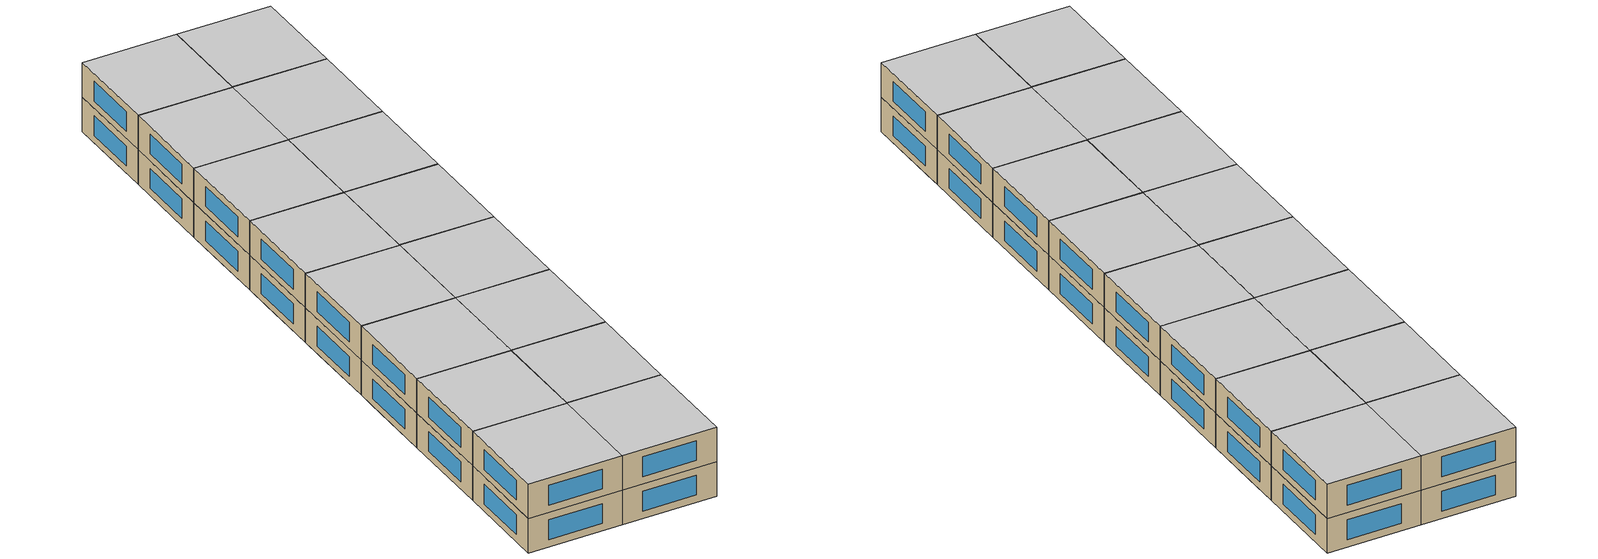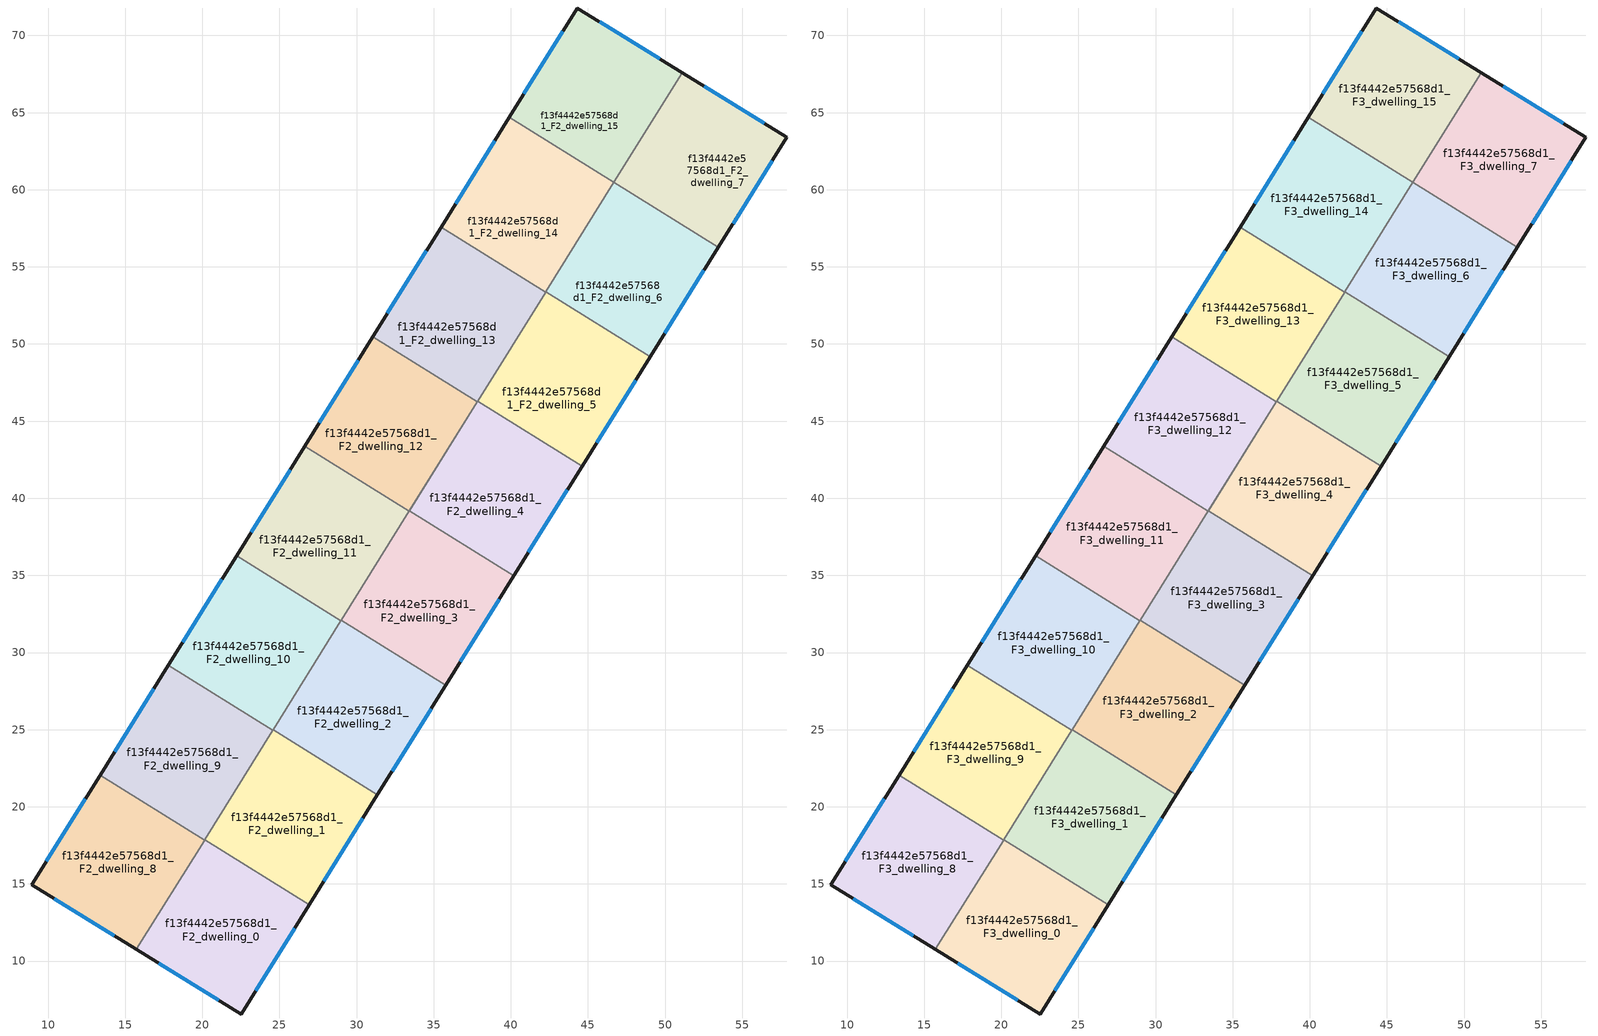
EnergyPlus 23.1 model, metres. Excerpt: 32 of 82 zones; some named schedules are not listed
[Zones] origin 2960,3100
f13f4442e57568d1_F2_dwelling_0
 floor to f13f4442e57568d1_F1_dwelling_1 (EU_floor_Construction): 26.66,13.23 22.52,6.57 15.73,10.75 19.9,17.44 z6
 floor to f13f4442e57568d1_F1_dwelling_3 (EU_floor_Construction): 26.93,13.66 26.66,13.23 19.9,17.44 20.16,17.87 z6
 wall outside (EU_wall_Construction): 15.73,10.75 22.52,6.57 26.93,13.66 z6:9
 wall to f13f4442e57568d1_F2_dwelling_1 (EU_wall_Construction): 26.93,13.66 20.16,17.87 z6:9
 wall to f13f4442e57568d1_F2_dwelling_8 (EU_wall_Construction): 20.15,17.84 15.73,10.75 z6:9
 wall to f13f4442e57568d1_F2_dwelling_9 (EU_wall_Construction): 20.16,17.87 20.15,17.84 z6:9
 window (EU_Window_Construction): 23.46,8.09 25.99,12.14 / 17.19,9.85 21.06,7.46 z6.64:8.36
f13f4442e57568d1_F2_dwelling_1
 floor to f13f4442e57568d1_F1_dwelling_3 (EU_floor_Construction): 30.82,19.92 26.93,13.66 20.16,17.87 24.06,24.13 z6
 floor to f13f4442e57568d1_F1_dwelling_5 (EU_floor_Construction): 31.35,20.77 30.82,19.92 24.06,24.13 24.59,24.98 z6
 wall outside (EU_wall_Construction): 26.93,13.66 31.35,20.77 z6:9
 wall to f13f4442e57568d1_F2_dwelling_2 (EU_wall_Construction): 31.35,20.77 24.59,24.98 z6:9
 wall to f13f4442e57568d1_F2_dwelling_9 (EU_wall_Construction): 24.57,24.95 20.16,17.87 z6:9
 wall to f13f4442e57568d1_F2_dwelling_10 (EU_wall_Construction): 24.58,24.98 24.57,24.95 z6:9
 window (EU_Window_Construction): 27.88,15.18 30.41,19.24 z6.64:8.36
f13f4442e57568d1_F2_dwelling_10
 floor to f13f4442e57568d1_F1_dwelling_4 (EU_floor_Construction): 28.22,30.82 24.57,24.95 17.8,29.16 21.45,35.03 z6
 floor to f13f4442e57568d1_F1_dwelling_6 (EU_floor_Construction): 28.99,32.05 28.22,30.82 21.45,35.03 22.22,36.26 z6
 wall outside (EU_wall_Construction): 22.22,36.26 17.8,29.16 z6:9
 wall to f13f4442e57568d1_F2_dwelling_11 (EU_wall_Construction): 28.99,32.05 22.22,36.26 z6:9
 wall to f13f4442e57568d1_F2_dwelling_9 (EU_wall_Construction): 17.8,29.16 24.57,24.95 z6:9
 wall to f13f4442e57568d1_F2_dwelling_2 (EU_wall_Construction): 24.59,24.98 28.99,32.05 z6:9
 window (EU_Window_Construction): 21.27,34.74 18.74,30.68 z6.64:8.36
f13f4442e57568d1_F2_dwelling_11
 floor to f13f4442e57568d1_F1_dwelling_6 (EU_floor_Construction): 32.38,37.5 29.01,32.08 29,32.07 28.99,32.05 22.22,36.26 25.61,41.71 z6
 floor to f13f4442e57568d1_F1_dwelling_8 (EU_floor_Construction): 33.41,39.16 32.38,37.5 25.61,41.71 26.64,43.37 z6
 wall outside (EU_wall_Construction): 26.64,43.37 22.22,36.26 z6:9
 wall to f13f4442e57568d1_F2_dwelling_12 (EU_wall_Construction): 37.83,46.26 33.41,39.16 26.64,43.37 z6:9
 wall to f13f4442e57568d1_F2_dwelling_3 (EU_wall_Construction): 29.01,32.08 33.43,39.19 z6:9
 wall to f13f4442e57568d1_F2_dwelling_2 (EU_wall_Construction): 28.99,32.05 29.01,32.08 z6:9
 wall to f13f4442e57568d1_F2_dwelling_4 (EU_wall_Construction): 33.43,39.19 37.83,46.26 z6:9
 window (EU_Window_Construction): 25.69,41.85 23.16,37.79 z6.64:8.36
f13f4442e57568d1_F2_dwelling_12
 floor adiabatic (EU_floor_Construction): 36.54,44.19 33.41,39.16 26.64,43.37 29.77,48.4 z6
 floor to f13f4442e57568d1_F1_dwelling_10 (EU_floor_Construction): 37.83,46.26 36.54,44.19 29.77,48.4 31.06,50.48 z6
 wall outside (EU_wall_Construction): 31.06,50.48 26.64,43.37 z6:9
 wall to f13f4442e57568d1_F2_dwelling_13 (EU_wall_Construction): 37.83,46.26 31.06,50.48 z6:9
 window (EU_Window_Construction): 30.11,48.95 27.59,44.89 z6.64:8.36
f13f4442e57568d1_F2_dwelling_13
 floor to f13f4442e57568d1_F1_dwelling_10 (EU_floor_Construction): 40.7,50.88 37.83,46.26 31.06,50.48 33.93,55.09 z6
 floor to f13f4442e57568d1_F1_dwelling_12 (EU_floor_Construction): 42.25,53.37 40.7,50.88 33.93,55.09 35.48,57.58 z6
 wall outside (EU_wall_Construction): 35.48,57.58 31.06,50.48 z6:9
 wall to f13f4442e57568d1_F2_dwelling_14 (EU_wall_Construction): 42.25,53.37 35.48,57.58 z6:9
 wall to f13f4442e57568d1_F2_dwelling_5 (EU_wall_Construction): 37.85,46.29 42.25,53.37 z6:9
 wall to f13f4442e57568d1_F2_dwelling_4 (EU_wall_Construction): 37.83,46.26 37.85,46.29 z6:9
 window (EU_Window_Construction): 34.53,56.06 32.01,52 z6.64:8.36
f13f4442e57568d1_F2_dwelling_14
 floor to f13f4442e57568d1_F1_dwelling_12 (EU_floor_Construction): 44.86,57.56 42.25,53.37 35.48,57.58 38.09,61.77 z6
 floor to f13f4442e57568d1_F1_dwelling_14 (EU_floor_Construction): 46.67,60.47 44.86,57.56 38.09,61.77 39.9,64.69 z6
 wall outside (EU_wall_Construction): 39.9,64.69 35.48,57.58 z6:9
 wall to f13f4442e57568d1_F2_dwelling_15 (EU_wall_Construction): 46.67,60.47 39.9,64.69 z6:9
 wall to f13f4442e57568d1_F2_dwelling_6 (EU_wall_Construction): 42.27,53.4 46.67,60.47 z6:9
 wall to f13f4442e57568d1_F2_dwelling_5 (EU_wall_Construction): 42.25,53.37 42.27,53.4 z6:9
 window (EU_Window_Construction): 38.95,63.16 36.43,59.1 z6.64:8.36
f13f4442e57568d1_F2_dwelling_15
 floor to f13f4442e57568d1_F1_dwelling_14 (EU_floor_Construction): 49.02,64.25 46.67,60.47 39.9,64.69 42.25,68.46 z6
 floor to f13f4442e57568d1_F1_dwelling_15 (EU_floor_Construction): 51.1,67.59 49.02,64.25 42.25,68.46 44.31,71.78 z6
 wall outside (EU_wall_Construction): 51.1,67.59 44.31,71.78 39.9,64.69 z6:9
 wall to f13f4442e57568d1_F2_dwelling_7 (EU_wall_Construction): 46.69,60.5 51.1,67.59 z6:9
 wall to f13f4442e57568d1_F2_dwelling_6 (EU_wall_Construction): 46.67,60.47 46.69,60.5 z6:9
 window (EU_Window_Construction): 49.64,68.49 45.77,70.88 / 43.37,70.26 40.85,66.21 z6.64:8.36
f13f4442e57568d1_F2_dwelling_2
 floor to f13f4442e57568d1_F1_dwelling_5 (EU_floor_Construction): 34.99,26.6 31.35,20.77 24.59,24.98 28.22,30.81 z6
 floor to f13f4442e57568d1_F1_dwelling_7 (EU_floor_Construction): 35.78,27.87 34.99,26.6 28.22,30.81 29.01,32.08 z6
 wall outside (EU_wall_Construction): 31.35,20.77 35.78,27.87 z6:9
 wall to f13f4442e57568d1_F2_dwelling_3 (EU_wall_Construction): 35.78,27.87 29.01,32.08 z6:9
 window (EU_Window_Construction): 32.3,22.29 34.83,26.35 z6.64:8.36
f13f4442e57568d1_F2_dwelling_3
 floor to f13f4442e57568d1_F1_dwelling_7 (EU_floor_Construction): 39.15,33.29 35.78,27.87 29.01,32.08 32.38,37.5 z6
 floor to f13f4442e57568d1_F1_dwelling_9 (EU_floor_Construction): 40.2,34.98 39.15,33.29 32.38,37.5 33.43,39.19 z6
 wall outside (EU_wall_Construction): 35.78,27.87 40.2,34.98 z6:9
 wall to f13f4442e57568d1_F2_dwelling_4 (EU_wall_Construction): 40.2,34.98 33.43,39.19 z6:9
 window (EU_Window_Construction): 36.72,29.39 39.25,33.45 z6.64:8.36
f13f4442e57568d1_F2_dwelling_4
 floor to f13f4442e57568d1_F1_dwelling_9 (EU_floor_Construction): 43.31,39.98 40.2,34.98 33.43,39.19 36.54,44.19 z6
 floor to f13f4442e57568d1_F1_dwelling_11 (EU_floor_Construction): 44.62,42.08 43.31,39.98 36.54,44.19 37.85,46.29 z6
 wall outside (EU_wall_Construction): 40.2,34.98 44.62,42.08 z6:9
 wall to f13f4442e57568d1_F2_dwelling_5 (EU_wall_Construction): 44.62,42.08 37.85,46.29 z6:9
 window (EU_Window_Construction): 41.14,36.5 43.67,40.56 z6.64:8.36
f13f4442e57568d1_F2_dwelling_5
 floor to f13f4442e57568d1_F1_dwelling_11 (EU_floor_Construction): 47.47,46.66 44.62,42.08 37.85,46.29 40.7,50.88 z6
 floor to f13f4442e57568d1_F1_dwelling_13 (EU_floor_Construction): 49.04,49.18 47.47,46.66 40.7,50.88 42.27,53.4 z6
 wall outside (EU_wall_Construction): 44.62,42.08 49.04,49.18 z6:9
 wall to f13f4442e57568d1_F2_dwelling_6 (EU_wall_Construction): 49.04,49.18 42.27,53.4 z6:9
 window (EU_Window_Construction): 45.56,43.6 48.09,47.66 z6.64:8.36
f13f4442e57568d1_F2_dwelling_6
 floor to f13f4442e57568d1_F1_dwelling_13 (EU_floor_Construction): 51.63,53.35 49.04,49.18 42.27,53.4 44.86,57.56 z6
 floor to f13f4442e57568d1_F1_dwelling_15 (EU_floor_Construction): 48.95,59.09 47.12,56.15 44.86,57.56 46.69,60.5 z6
 floor to f13f4442e57568d1_F1_dwelling_16 (EU_floor_Construction): 53.46,56.29 51.63,53.35 47.12,56.15 48.95,59.09 z6
 wall outside (EU_wall_Construction): 49.04,49.18 53.46,56.29 z6:9
 wall to f13f4442e57568d1_F2_dwelling_7 (EU_wall_Construction): 53.46,56.29 46.69,60.5 z6:9
 window (EU_Window_Construction): 49.98,50.71 52.51,54.77 z6.64:8.36
f13f4442e57568d1_F2_dwelling_7
 floor to f13f4442e57568d1_F1_dwelling_15 (EU_floor_Construction): 53.37,66.19 48.95,59.09 46.69,60.5 51.1,67.59 z6
 floor to f13f4442e57568d1_F1_dwelling_16 (EU_floor_Construction): 57.88,63.4 53.46,56.29 48.95,59.09 53.37,66.19 z6
 wall outside (EU_wall_Construction): 53.46,56.29 57.88,63.4 51.1,67.59 z6:9
 window (EU_Window_Construction): 56.43,64.3 52.55,66.69 / 54.41,57.81 56.94,61.88 z6.64:8.36
f13f4442e57568d1_F2_dwelling_8
 floor to f13f4442e57568d1_F1_dwelling_1 (EU_floor_Construction): 19.9,17.44 15.73,10.75 15.72,10.76 19.88,17.45 z6
 floor adiabatic (EU_floor_Construction): 20.15,17.84 19.9,17.44 19.88,17.45 15.72,10.76 15.73,10.75 8.95,14.93 13.38,22.05 z6
 wall outside (EU_wall_Construction): 13.38,22.05 8.95,14.93 15.73,10.75 z6:9
 wall to f13f4442e57568d1_F2_dwelling_9 (EU_wall_Construction): 20.15,17.84 13.38,22.05 z6:9
 window (EU_Window_Construction): 10.4,14.04 14.28,11.65 / 12.43,20.53 9.9,16.46 z6.64:8.36
f13f4442e57568d1_F2_dwelling_9
 floor to f13f4442e57568d1_F1_dwelling_2 (EU_floor_Construction): 24.05,24.13 20.15,17.84 13.38,22.05 17.29,28.34 z6
 floor to f13f4442e57568d1_F1_dwelling_4 (EU_floor_Construction): 24.57,24.95 24.05,24.13 17.29,28.34 17.8,29.16 z6
 wall outside (EU_wall_Construction): 17.8,29.16 13.38,22.05 z6:9
 window (EU_Window_Construction): 16.85,27.64 14.32,23.58 z6.64:8.36
f13f4442e57568d1_F3_dwelling_0
 floor to f13f4442e57568d1_F2_dwelling_0 (EU_floor_Construction): 26.93,13.66 22.52,6.57 15.73,10.75 20.16,17.87 z9
 wall outside (EU_wall_Construction): 15.73,10.75 22.52,6.57 26.93,13.66 z9:12
 wall to f13f4442e57568d1_F3_dwelling_1 (EU_wall_Construction): 26.93,13.66 20.16,17.87 z9:12
 wall to f13f4442e57568d1_F3_dwelling_8 (EU_wall_Construction): 20.15,17.84 15.73,10.75 z9:12
 wall to f13f4442e57568d1_F3_dwelling_9 (EU_wall_Construction): 20.16,17.87 20.15,17.84 z9:12
 window (EU_Window_Construction): 23.46,8.09 25.99,12.14 / 17.19,9.85 21.06,7.46 z9.64:11.36
 ceiling to f13f4442e57568d1_F4_dwelling_0 (EU_floor_Construction): 22.52,6.57 26.93,13.66 20.16,17.87 15.73,10.75 z12
f13f4442e57568d1_F3_dwelling_1
 floor to f13f4442e57568d1_F2_dwelling_1 (EU_floor_Construction): 31.35,20.77 26.93,13.66 20.16,17.87 24.59,24.98 z9
 wall outside (EU_wall_Construction): 26.93,13.66 31.35,20.77 z9:12
 wall to f13f4442e57568d1_F3_dwelling_2 (EU_wall_Construction): 31.35,20.77 24.59,24.98 z9:12
 wall to f13f4442e57568d1_F3_dwelling_9 (EU_wall_Construction): 24.57,24.95 20.16,17.87 z9:12
 wall to f13f4442e57568d1_F3_dwelling_10 (EU_wall_Construction): 24.58,24.98 24.57,24.95 z9:12
 window (EU_Window_Construction): 27.88,15.18 30.41,19.24 z9.64:11.36
 ceiling to f13f4442e57568d1_F4_dwelling_1 (EU_floor_Construction): 26.93,13.66 31.35,20.77 24.59,24.98 20.16,17.87 z12
f13f4442e57568d1_F3_dwelling_10
 floor to f13f4442e57568d1_F2_dwelling_10 (EU_floor_Construction): 28.99,32.05 24.57,24.95 17.8,29.16 22.22,36.26 z9
 wall outside (EU_wall_Construction): 22.22,36.26 17.8,29.16 z9:12
 wall to f13f4442e57568d1_F3_dwelling_11 (EU_wall_Construction): 28.99,32.05 22.22,36.26 z9:12
 wall to f13f4442e57568d1_F3_dwelling_9 (EU_wall_Construction): 17.8,29.16 24.57,24.95 z9:12
 wall to f13f4442e57568d1_F3_dwelling_2 (EU_wall_Construction): 24.59,24.98 28.99,32.05 z9:12
 window (EU_Window_Construction): 21.27,34.74 18.74,30.68 z9.64:11.36
 ceiling to f13f4442e57568d1_F4_dwelling_10 (EU_floor_Construction): 24.57,24.95 28.99,32.05 22.22,36.26 17.8,29.16 z12
f13f4442e57568d1_F3_dwelling_11
 floor to f13f4442e57568d1_F2_dwelling_11 (EU_floor_Construction): 33.41,39.16 29.01,32.08 28.99,32.05 22.22,36.26 26.64,43.37 z9
 wall outside (EU_wall_Construction): 26.64,43.37 22.22,36.26 z9:12
 wall to f13f4442e57568d1_F3_dwelling_12 (EU_wall_Construction): 37.83,46.26 33.41,39.16 26.64,43.37 z9:12
 wall to f13f4442e57568d1_F3_dwelling_3 (EU_wall_Construction): 29.01,32.08 33.43,39.19 z9:12
 wall to f13f4442e57568d1_F3_dwelling_2 (EU_wall_Construction): 28.99,32.05 29.01,32.08 z9:12
 wall to f13f4442e57568d1_F3_dwelling_4 (EU_wall_Construction): 33.43,39.19 37.83,46.26 z9:12
 window (EU_Window_Construction): 25.69,41.85 23.16,37.79 z9.64:11.36
 ceiling to f13f4442e57568d1_F4_dwelling_11 (EU_floor_Construction): 29.01,32.08 33.41,39.16 26.64,43.37 22.22,36.26 28.99,32.05 z12
f13f4442e57568d1_F3_dwelling_12
 floor to f13f4442e57568d1_F2_dwelling_12 (EU_floor_Construction): 37.83,46.26 33.41,39.16 26.64,43.37 31.06,50.48 z9
 wall outside (EU_wall_Construction): 31.06,50.48 26.64,43.37 z9:12
 wall to f13f4442e57568d1_F3_dwelling_13 (EU_wall_Construction): 37.83,46.26 31.06,50.48 z9:12
 window (EU_Window_Construction): 30.11,48.95 27.59,44.89 z9.64:11.36
 ceiling to f13f4442e57568d1_F4_dwelling_12 (EU_floor_Construction): 33.41,39.16 37.83,46.26 31.06,50.48 26.64,43.37 z12
f13f4442e57568d1_F3_dwelling_13
 floor to f13f4442e57568d1_F2_dwelling_13 (EU_floor_Construction): 42.25,53.37 37.83,46.26 31.06,50.48 35.48,57.58 z9
 wall outside (EU_wall_Construction): 35.48,57.58 31.06,50.48 z9:12
 wall to f13f4442e57568d1_F3_dwelling_14 (EU_wall_Construction): 42.25,53.37 35.48,57.58 z9:12
 wall to f13f4442e57568d1_F3_dwelling_5 (EU_wall_Construction): 37.85,46.29 42.25,53.37 z9:12
 wall to f13f4442e57568d1_F3_dwelling_4 (EU_wall_Construction): 37.83,46.26 37.85,46.29 z9:12
 window (EU_Window_Construction): 34.53,56.06 32.01,52 z9.64:11.36
 ceiling to f13f4442e57568d1_F4_dwelling_13 (EU_floor_Construction): 37.83,46.26 42.25,53.37 35.48,57.58 31.06,50.48 z12
f13f4442e57568d1_F3_dwelling_14
 floor to f13f4442e57568d1_F2_dwelling_14 (EU_floor_Construction): 46.67,60.47 42.25,53.37 35.48,57.58 39.9,64.69 z9
 wall outside (EU_wall_Construction): 39.9,64.69 35.48,57.58 z9:12
 wall to f13f4442e57568d1_F3_dwelling_15 (EU_wall_Construction): 46.67,60.47 39.9,64.69 z9:12
 wall to f13f4442e57568d1_F3_dwelling_6 (EU_wall_Construction): 42.27,53.4 46.67,60.47 z9:12
 wall to f13f4442e57568d1_F3_dwelling_5 (EU_wall_Construction): 42.25,53.37 42.27,53.4 z9:12
 window (EU_Window_Construction): 38.95,63.16 36.43,59.1 z9.64:11.36
 ceiling to f13f4442e57568d1_F4_dwelling_14 (EU_floor_Construction): 42.25,53.37 46.67,60.47 39.9,64.69 35.48,57.58 z12
f13f4442e57568d1_F3_dwelling_15
 floor to f13f4442e57568d1_F2_dwelling_15 (EU_floor_Construction): 51.1,67.59 46.67,60.47 39.9,64.69 44.31,71.78 z9
 wall outside (EU_wall_Construction): 51.1,67.59 44.31,71.78 39.9,64.69 z9:12
 wall to f13f4442e57568d1_F3_dwelling_7 (EU_wall_Construction): 46.69,60.5 51.1,67.59 z9:12
 wall to f13f4442e57568d1_F3_dwelling_6 (EU_wall_Construction): 46.67,60.47 46.69,60.5 z9:12
 window (EU_Window_Construction): 49.64,68.49 45.77,70.88 / 43.37,70.26 40.85,66.21 z9.64:11.36
 ceiling to f13f4442e57568d1_F4_dwelling_15 (EU_floor_Construction): 46.67,60.47 51.1,67.59 44.31,71.78 39.9,64.69 z12
f13f4442e57568d1_F3_dwelling_2
 floor to f13f4442e57568d1_F2_dwelling_2 (EU_floor_Construction): 35.78,27.87 31.35,20.77 24.59,24.98 29.01,32.08 z9
 wall outside (EU_wall_Construction): 31.35,20.77 35.78,27.87 z9:12
 wall to f13f4442e57568d1_F3_dwelling_3 (EU_wall_Construction): 35.78,27.87 29.01,32.08 z9:12
 window (EU_Window_Construction): 32.3,22.29 34.83,26.35 z9.64:11.36
 ceiling to f13f4442e57568d1_F4_dwelling_2 (EU_floor_Construction): 31.35,20.77 35.78,27.87 29.01,32.08 24.59,24.98 z12
f13f4442e57568d1_F3_dwelling_3
 floor to f13f4442e57568d1_F2_dwelling_3 (EU_floor_Construction): 40.2,34.98 35.78,27.87 29.01,32.08 33.43,39.19 z9
 wall outside (EU_wall_Construction): 35.78,27.87 40.2,34.98 z9:12
 wall to f13f4442e57568d1_F3_dwelling_4 (EU_wall_Construction): 40.2,34.98 33.43,39.19 z9:12
 window (EU_Window_Construction): 36.72,29.39 39.25,33.45 z9.64:11.36
 ceiling to f13f4442e57568d1_F4_dwelling_3 (EU_floor_Construction): 35.78,27.87 40.2,34.98 33.43,39.19 29.01,32.08 z12
f13f4442e57568d1_F3_dwelling_4
 floor to f13f4442e57568d1_F2_dwelling_4 (EU_floor_Construction): 44.62,42.08 40.2,34.98 33.43,39.19 37.85,46.29 z9
 wall outside (EU_wall_Construction): 40.2,34.98 44.62,42.08 z9:12
 wall to f13f4442e57568d1_F3_dwelling_5 (EU_wall_Construction): 44.62,42.08 37.85,46.29 z9:12
 window (EU_Window_Construction): 41.14,36.5 43.67,40.56 z9.64:11.36
 ceiling to f13f4442e57568d1_F4_dwelling_4 (EU_floor_Construction): 40.2,34.98 44.62,42.08 37.85,46.29 33.43,39.19 z12
f13f4442e57568d1_F3_dwelling_5
 floor to f13f4442e57568d1_F2_dwelling_5 (EU_floor_Construction): 49.04,49.18 44.62,42.08 37.85,46.29 42.27,53.4 z9
 wall outside (EU_wall_Construction): 44.62,42.08 49.04,49.18 z9:12
 wall to f13f4442e57568d1_F3_dwelling_6 (EU_wall_Construction): 49.04,49.18 42.27,53.4 z9:12
 window (EU_Window_Construction): 45.56,43.6 48.09,47.66 z9.64:11.36
 ceiling to f13f4442e57568d1_F4_dwelling_5 (EU_floor_Construction): 44.62,42.08 49.04,49.18 42.27,53.4 37.85,46.29 z12
f13f4442e57568d1_F3_dwelling_6
 floor to f13f4442e57568d1_F2_dwelling_6 (EU_floor_Construction): 53.46,56.29 49.04,49.18 42.27,53.4 46.69,60.5 z9
 wall outside (EU_wall_Construction): 49.04,49.18 53.46,56.29 z9:12
 wall to f13f4442e57568d1_F3_dwelling_7 (EU_wall_Construction): 53.46,56.29 46.69,60.5 z9:12
 window (EU_Window_Construction): 49.98,50.71 52.51,54.77 z9.64:11.36
 ceiling to f13f4442e57568d1_F4_dwelling_6 (EU_floor_Construction): 49.04,49.18 53.46,56.29 46.69,60.5 42.27,53.4 z12
f13f4442e57568d1_F3_dwelling_7
 floor to f13f4442e57568d1_F2_dwelling_7 (EU_floor_Construction): 57.88,63.4 53.46,56.29 46.69,60.5 51.1,67.59 z9
 wall outside (EU_wall_Construction): 53.46,56.29 57.88,63.4 51.1,67.59 z9:12
 window (EU_Window_Construction): 56.43,64.3 52.55,66.69 / 54.41,57.81 56.94,61.88 z9.64:11.36
 ceiling to f13f4442e57568d1_F4_dwelling_7 (EU_floor_Construction): 53.46,56.29 57.88,63.4 51.1,67.59 46.69,60.5 z12
f13f4442e57568d1_F3_dwelling_8
 floor to f13f4442e57568d1_F2_dwelling_8 (EU_floor_Construction): 20.15,17.84 15.73,10.75 8.95,14.93 13.38,22.05 z9
 wall outside (EU_wall_Construction): 13.38,22.05 8.95,14.93 15.73,10.75 z9:12
 wall to f13f4442e57568d1_F3_dwelling_9 (EU_wall_Construction): 20.15,17.84 13.38,22.05 z9:12
 window (EU_Window_Construction): 10.4,14.04 14.28,11.65 / 12.43,20.53 9.9,16.46 z9.64:11.36
 ceiling to f13f4442e57568d1_F4_dwelling_8 (EU_floor_Construction): 15.73,10.75 20.15,17.84 13.38,22.05 8.95,14.93 z12
f13f4442e57568d1_F3_dwelling_9
 floor to f13f4442e57568d1_F2_dwelling_9 (EU_floor_Construction): 24.57,24.95 20.15,17.84 13.38,22.05 17.8,29.16 z9
 wall outside (EU_wall_Construction): 17.8,29.16 13.38,22.05 z9:12
 window (EU_Window_Construction): 16.85,27.64 14.32,23.58 z9.64:11.36
 ceiling to f13f4442e57568d1_F4_dwelling_9 (EU_floor_Construction): 20.15,17.84 24.57,24.95 17.8,29.16 13.38,22.05 z12
[Building]
EU S2 Campaign: North Axis=0; Terrain=City; Solar Distribution=FullExterior
[Site:Location]
Yerevan-Zvartnots.Intl.AP: Latitude=40.15; Longitude=44.383; Time Zone=4; Elevation=854
[SizingPeriod:WeatherFileDays]
AnnualSizingPeriod: Begin Month=1; Begin Day of Month=1; End Month=12; End Day of Month=31; Day of Week for Start Day=Monday; Use Weather File Daylight Saving Period=No; Use Weather File Rain and Snow Indicators=No
[MATERIAL]
EU_InternalMass_Material: Roughness=MediumRough; Thickness=0.1; Conductivity=1; Density=1800; Specific Heat=900; Thermal Absorptance=0.9; Solar Absorptance=0.7; Visible Absorptance=0.7
[MATERIAL:NOMASS] Roughness=MediumRough; Thermal Absorptance=0.9; Solar Absorptance=0.7; Visible Absorptance=0.7
Name | Thermal Resistance
EU_wall_NoMass | 1.05043
EU_floor_NoMass | 0.478065
[WINDOWMATERIAL:SIMPLEGLAZINGSYSTEM]
EU_Window_SimpleGlazing: UFactor=2.5566; Solar Heat Gain Coefficient=0.75; Visible Transmittance=0.75
[CONSTRUCTION]
EU_wall_Construction: EU_wall_NoMass
EU_floor_Construction: EU_floor_NoMass
EU_Window_Construction: EU_Window_SimpleGlazing
EU_InternalMass_Construction: EU_InternalMass_Material
[ZONE] Type=1; Multiplier=1; Ceiling Height=autocalculate; Floor Area=autocalculate; Part of Total Floor Area=Yes
Name | Volume
f13f4442e57568d1_F2_dwelling_0; f13f4442e57568d1_F3_dwelling_0; f13f4442e57568d1_F2_dwelling_2; f13f4442e57568d1_F3_dwelling_2 | 200.149
f13f4442e57568d1_F2_dwelling_1; f13f4442e57568d1_F3_dwelling_1 | 200.151
f13f4442e57568d1_F2_dwelling_10; f13f4442e57568d1_F3_dwelling_10; f13f4442e57568d1_F2_dwelling_13; f13f4442e57568d1_F3_dwelling_13 | 200.17
f13f4442e57568d1_F2_dwelling_11; f13f4442e57568d1_F3_dwelling_11 | 200.156
f13f4442e57568d1_F2_dwelling_12; f13f4442e57568d1_F3_dwelling_12 | 200.153
f13f4442e57568d1_F2_dwelling_14; f13f4442e57568d1_F3_dwelling_14; f13f4442e57568d1_F2_dwelling_9; f13f4442e57568d1_F3_dwelling_9 | 200.157
f13f4442e57568d1_F2_dwelling_15; f13f4442e57568d1_F3_dwelling_15 | 200.173
f13f4442e57568d1_F2_dwelling_3; f13f4442e57568d1_F3_dwelling_3 | 200.165
f13f4442e57568d1_F2_dwelling_4; f13f4442e57568d1_F3_dwelling_4 | 200.137
f13f4442e57568d1_F2_dwelling_5; f13f4442e57568d1_F3_dwelling_5 | 200.15
f13f4442e57568d1_F2_dwelling_6; f13f4442e57568d1_F3_dwelling_6 | 200.135
f13f4442e57568d1_F2_dwelling_7; f13f4442e57568d1_F3_dwelling_7 | 200.16
f13f4442e57568d1_F2_dwelling_8; f13f4442e57568d1_F3_dwelling_8 | 200.168
[INTERNALMASS] Construction=EU_InternalMass_Construction
Name | Zone or ZoneList | Surface Area
f13f4442e57568d1_F2_dwelling_0_EU_InternalMass | f13f4442e57568d1_F2_dwelling_0 | 66.7162
f13f4442e57568d1_F2_dwelling_1_EU_InternalMass | f13f4442e57568d1_F2_dwelling_1 | 66.7171
f13f4442e57568d1_F2_dwelling_2_EU_InternalMass | f13f4442e57568d1_F2_dwelling_2 | 66.7162
f13f4442e57568d1_F2_dwelling_3_EU_InternalMass | f13f4442e57568d1_F2_dwelling_3 | 66.7218
f13f4442e57568d1_F2_dwelling_4_EU_InternalMass | f13f4442e57568d1_F2_dwelling_4 | 66.7123
f13f4442e57568d1_F2_dwelling_5_EU_InternalMass | f13f4442e57568d1_F2_dwelling_5 | 66.7168
f13f4442e57568d1_F2_dwelling_6_EU_InternalMass | f13f4442e57568d1_F2_dwelling_6 | 66.7117
f13f4442e57568d1_F2_dwelling_7_EU_InternalMass | f13f4442e57568d1_F2_dwelling_7 | 66.7199
f13f4442e57568d1_F2_dwelling_8_EU_InternalMass | f13f4442e57568d1_F2_dwelling_8 | 66.7226
f13f4442e57568d1_F2_dwelling_9_EU_InternalMass | f13f4442e57568d1_F2_dwelling_9 | 66.7191
f13f4442e57568d1_F2_dwelling_10_EU_InternalMass | f13f4442e57568d1_F2_dwelling_10 | 66.7233
f13f4442e57568d1_F2_dwelling_11_EU_InternalMass | f13f4442e57568d1_F2_dwelling_11 | 66.7238
f13f4442e57568d1_F2_dwelling_12_EU_InternalMass | f13f4442e57568d1_F2_dwelling_12 | 66.7176
f13f4442e57568d1_F2_dwelling_13_EU_InternalMass | f13f4442e57568d1_F2_dwelling_13 | 66.7233
f13f4442e57568d1_F2_dwelling_14_EU_InternalMass | f13f4442e57568d1_F2_dwelling_14 | 66.7191
f13f4442e57568d1_F2_dwelling_15_EU_InternalMass | f13f4442e57568d1_F2_dwelling_15 | 66.7244
f13f4442e57568d1_F3_dwelling_0_EU_InternalMass | f13f4442e57568d1_F3_dwelling_0 | 66.7162
f13f4442e57568d1_F3_dwelling_1_EU_InternalMass | f13f4442e57568d1_F3_dwelling_1 | 66.7171
f13f4442e57568d1_F3_dwelling_2_EU_InternalMass | f13f4442e57568d1_F3_dwelling_2 | 66.7162
f13f4442e57568d1_F3_dwelling_3_EU_InternalMass | f13f4442e57568d1_F3_dwelling_3 | 66.7218
f13f4442e57568d1_F3_dwelling_4_EU_InternalMass | f13f4442e57568d1_F3_dwelling_4 | 66.7123
f13f4442e57568d1_F3_dwelling_5_EU_InternalMass | f13f4442e57568d1_F3_dwelling_5 | 66.7168
f13f4442e57568d1_F3_dwelling_6_EU_InternalMass | f13f4442e57568d1_F3_dwelling_6 | 66.7117
f13f4442e57568d1_F3_dwelling_7_EU_InternalMass | f13f4442e57568d1_F3_dwelling_7 | 66.7199
f13f4442e57568d1_F3_dwelling_8_EU_InternalMass | f13f4442e57568d1_F3_dwelling_8 | 66.7226
f13f4442e57568d1_F3_dwelling_9_EU_InternalMass | f13f4442e57568d1_F3_dwelling_9 | 66.7191
f13f4442e57568d1_F3_dwelling_10_EU_InternalMass | f13f4442e57568d1_F3_dwelling_10 | 66.7233
f13f4442e57568d1_F3_dwelling_11_EU_InternalMass | f13f4442e57568d1_F3_dwelling_11 | 66.7238
f13f4442e57568d1_F3_dwelling_12_EU_InternalMass | f13f4442e57568d1_F3_dwelling_12 | 66.7176
f13f4442e57568d1_F3_dwelling_13_EU_InternalMass | f13f4442e57568d1_F3_dwelling_13 | 66.7233
f13f4442e57568d1_F3_dwelling_14_EU_InternalMass | f13f4442e57568d1_F3_dwelling_14 | 66.7191
f13f4442e57568d1_F3_dwelling_15_EU_InternalMass | f13f4442e57568d1_F3_dwelling_15 | 66.7244
[OTHEREQUIPMENT] Fuel Type=Electricity; Design Level Calculation Method=Watts/Area; Power per Zone Floor Area=1; Fraction Latent=0; Fraction Radiant=0; Fraction Lost=0; Carbon Dioxide Generation Rate=0; EndUse Subcategory=EU_Step8_InternalGains
Name | Zone or ZoneList or Space or SpaceList | Schedule
EU_Step8_InternalGain_f13f4442e57568d1_F2_dwelling_0_f000 | f13f4442e57568d1_F2_dwelling_0 | EU_Step8_GainSchedule_f13f4442e57568d1_F2_dwelling_0_f000
EU_Step8_InternalGain_f13f4442e57568d1_F2_dwelling_1_f000 | f13f4442e57568d1_F2_dwelling_1 | EU_Step8_GainSchedule_f13f4442e57568d1_F2_dwelling_1_f000
EU_Step8_InternalGain_f13f4442e57568d1_F2_dwelling_2_f000 | f13f4442e57568d1_F2_dwelling_2 | EU_Step8_GainSchedule_f13f4442e57568d1_F2_dwelling_2_f000
EU_Step8_InternalGain_f13f4442e57568d1_F2_dwelling_3_f000 | f13f4442e57568d1_F2_dwelling_3 | EU_Step8_GainSchedule_f13f4442e57568d1_F2_dwelling_3_f000
EU_Step8_InternalGain_f13f4442e57568d1_F2_dwelling_4_f000 | f13f4442e57568d1_F2_dwelling_4 | EU_Step8_GainSchedule_f13f4442e57568d1_F2_dwelling_4_f000
EU_Step8_InternalGain_f13f4442e57568d1_F2_dwelling_5_f000 | f13f4442e57568d1_F2_dwelling_5 | EU_Step8_GainSchedule_f13f4442e57568d1_F2_dwelling_5_f000
EU_Step8_InternalGain_f13f4442e57568d1_F2_dwelling_6_f000 | f13f4442e57568d1_F2_dwelling_6 | EU_Step8_GainSchedule_f13f4442e57568d1_F2_dwelling_6_f000
EU_Step8_InternalGain_f13f4442e57568d1_F2_dwelling_7_f000 | f13f4442e57568d1_F2_dwelling_7 | EU_Step8_GainSchedule_f13f4442e57568d1_F2_dwelling_7_f000
EU_Step8_InternalGain_f13f4442e57568d1_F2_dwelling_8_f000 | f13f4442e57568d1_F2_dwelling_8 | EU_Step8_GainSchedule_f13f4442e57568d1_F2_dwelling_8_f000
EU_Step8_InternalGain_f13f4442e57568d1_F2_dwelling_9_f000 | f13f4442e57568d1_F2_dwelling_9 | EU_Step8_GainSchedule_f13f4442e57568d1_F2_dwelling_9_f000
EU_Step8_InternalGain_f13f4442e57568d1_F2_dwelling_10_f000 | f13f4442e57568d1_F2_dwelling_10 | EU_Step8_GainSchedule_f13f4442e57568d1_F2_dwelling_10_f000
EU_Step8_InternalGain_f13f4442e57568d1_F2_dwelling_11_f000 | f13f4442e57568d1_F2_dwelling_11 | EU_Step8_GainSchedule_f13f4442e57568d1_F2_dwelling_11_f000
EU_Step8_InternalGain_f13f4442e57568d1_F2_dwelling_12_f000 | f13f4442e57568d1_F2_dwelling_12 | EU_Step8_GainSchedule_f13f4442e57568d1_F2_dwelling_12_f000
EU_Step8_InternalGain_f13f4442e57568d1_F2_dwelling_13_f000 | f13f4442e57568d1_F2_dwelling_13 | EU_Step8_GainSchedule_f13f4442e57568d1_F2_dwelling_13_f000
EU_Step8_InternalGain_f13f4442e57568d1_F2_dwelling_14_f000 | f13f4442e57568d1_F2_dwelling_14 | EU_Step8_GainSchedule_f13f4442e57568d1_F2_dwelling_14_f000
EU_Step8_InternalGain_f13f4442e57568d1_F2_dwelling_15_f000 | f13f4442e57568d1_F2_dwelling_15 | EU_Step8_GainSchedule_f13f4442e57568d1_F2_dwelling_15_f000
EU_Step8_InternalGain_f13f4442e57568d1_F3_dwelling_0_f000 | f13f4442e57568d1_F3_dwelling_0 | EU_Step8_GainSchedule_f13f4442e57568d1_F3_dwelling_0_f000
EU_Step8_InternalGain_f13f4442e57568d1_F3_dwelling_1_f000 | f13f4442e57568d1_F3_dwelling_1 | EU_Step8_GainSchedule_f13f4442e57568d1_F3_dwelling_1_f000
EU_Step8_InternalGain_f13f4442e57568d1_F3_dwelling_2_f000 | f13f4442e57568d1_F3_dwelling_2 | EU_Step8_GainSchedule_f13f4442e57568d1_F3_dwelling_2_f000
EU_Step8_InternalGain_f13f4442e57568d1_F3_dwelling_3_f000 | f13f4442e57568d1_F3_dwelling_3 | EU_Step8_GainSchedule_f13f4442e57568d1_F3_dwelling_3_f000
EU_Step8_InternalGain_f13f4442e57568d1_F3_dwelling_4_f000 | f13f4442e57568d1_F3_dwelling_4 | EU_Step8_GainSchedule_f13f4442e57568d1_F3_dwelling_4_f000
EU_Step8_InternalGain_f13f4442e57568d1_F3_dwelling_5_f000 | f13f4442e57568d1_F3_dwelling_5 | EU_Step8_GainSchedule_f13f4442e57568d1_F3_dwelling_5_f000
EU_Step8_InternalGain_f13f4442e57568d1_F3_dwelling_6_f000 | f13f4442e57568d1_F3_dwelling_6 | EU_Step8_GainSchedule_f13f4442e57568d1_F3_dwelling_6_f000
EU_Step8_InternalGain_f13f4442e57568d1_F3_dwelling_7_f000 | f13f4442e57568d1_F3_dwelling_7 | EU_Step8_GainSchedule_f13f4442e57568d1_F3_dwelling_7_f000
EU_Step8_InternalGain_f13f4442e57568d1_F3_dwelling_8_f000 | f13f4442e57568d1_F3_dwelling_8 | EU_Step8_GainSchedule_f13f4442e57568d1_F3_dwelling_8_f000
EU_Step8_InternalGain_f13f4442e57568d1_F3_dwelling_9_f000 | f13f4442e57568d1_F3_dwelling_9 | EU_Step8_GainSchedule_f13f4442e57568d1_F3_dwelling_9_f000
EU_Step8_InternalGain_f13f4442e57568d1_F3_dwelling_10_f000 | f13f4442e57568d1_F3_dwelling_10 | EU_Step8_GainSchedule_f13f4442e57568d1_F3_dwelling_10_f000
EU_Step8_InternalGain_f13f4442e57568d1_F3_dwelling_11_f000 | f13f4442e57568d1_F3_dwelling_11 | EU_Step8_GainSchedule_f13f4442e57568d1_F3_dwelling_11_f000
EU_Step8_InternalGain_f13f4442e57568d1_F3_dwelling_12_f000 | f13f4442e57568d1_F3_dwelling_12 | EU_Step8_GainSchedule_f13f4442e57568d1_F3_dwelling_12_f000
EU_Step8_InternalGain_f13f4442e57568d1_F3_dwelling_13_f000 | f13f4442e57568d1_F3_dwelling_13 | EU_Step8_GainSchedule_f13f4442e57568d1_F3_dwelling_13_f000
EU_Step8_InternalGain_f13f4442e57568d1_F3_dwelling_14_f000 | f13f4442e57568d1_F3_dwelling_14 | EU_Step8_GainSchedule_f13f4442e57568d1_F3_dwelling_14_f000
EU_Step8_InternalGain_f13f4442e57568d1_F3_dwelling_15_f000 | f13f4442e57568d1_F3_dwelling_15 | EU_Step8_GainSchedule_f13f4442e57568d1_F3_dwelling_15_f000
[ZONEVENTILATION:DESIGNFLOWRATE] Schedule=EU_AlwaysOn; Design Flow Rate Calculation Method=AirChanges/Hour; Air Changes per Hour=0.557805; Ventilation Type=Natural; Fan Pressure Rise=0; Fan Total Efficiency=1; Constant Term Coefficient=1; Temperature Term Coefficient=0; Velocity Term Coefficient=0; Velocity Squared Term Coefficient=0; Minimum Indoor Temperature=-100; Maximum Indoor Temperature=100; Delta Temperature=-100; Minimum Outdoor Temperature=-100; Maximum Outdoor Temperature=100; Maximum Wind Speed=40
Name | Zone or ZoneList or Space or SpaceList
EU_ConstantAir_f13f4442e57568d1_F2_dwelling_0 | f13f4442e57568d1_F2_dwelling_0
EU_ConstantAir_f13f4442e57568d1_F2_dwelling_1 | f13f4442e57568d1_F2_dwelling_1
EU_ConstantAir_f13f4442e57568d1_F2_dwelling_2 | f13f4442e57568d1_F2_dwelling_2
EU_ConstantAir_f13f4442e57568d1_F2_dwelling_3 | f13f4442e57568d1_F2_dwelling_3
EU_ConstantAir_f13f4442e57568d1_F2_dwelling_4 | f13f4442e57568d1_F2_dwelling_4
EU_ConstantAir_f13f4442e57568d1_F2_dwelling_5 | f13f4442e57568d1_F2_dwelling_5
EU_ConstantAir_f13f4442e57568d1_F2_dwelling_6 | f13f4442e57568d1_F2_dwelling_6
EU_ConstantAir_f13f4442e57568d1_F2_dwelling_7 | f13f4442e57568d1_F2_dwelling_7
EU_ConstantAir_f13f4442e57568d1_F2_dwelling_8 | f13f4442e57568d1_F2_dwelling_8
EU_ConstantAir_f13f4442e57568d1_F2_dwelling_9 | f13f4442e57568d1_F2_dwelling_9
EU_ConstantAir_f13f4442e57568d1_F2_dwelling_10 | f13f4442e57568d1_F2_dwelling_10
EU_ConstantAir_f13f4442e57568d1_F2_dwelling_11 | f13f4442e57568d1_F2_dwelling_11
EU_ConstantAir_f13f4442e57568d1_F2_dwelling_12 | f13f4442e57568d1_F2_dwelling_12
EU_ConstantAir_f13f4442e57568d1_F2_dwelling_13 | f13f4442e57568d1_F2_dwelling_13
EU_ConstantAir_f13f4442e57568d1_F2_dwelling_14 | f13f4442e57568d1_F2_dwelling_14
EU_ConstantAir_f13f4442e57568d1_F2_dwelling_15 | f13f4442e57568d1_F2_dwelling_15
EU_ConstantAir_f13f4442e57568d1_F3_dwelling_0 | f13f4442e57568d1_F3_dwelling_0
EU_ConstantAir_f13f4442e57568d1_F3_dwelling_1 | f13f4442e57568d1_F3_dwelling_1
EU_ConstantAir_f13f4442e57568d1_F3_dwelling_2 | f13f4442e57568d1_F3_dwelling_2
EU_ConstantAir_f13f4442e57568d1_F3_dwelling_3 | f13f4442e57568d1_F3_dwelling_3
EU_ConstantAir_f13f4442e57568d1_F3_dwelling_4 | f13f4442e57568d1_F3_dwelling_4
EU_ConstantAir_f13f4442e57568d1_F3_dwelling_5 | f13f4442e57568d1_F3_dwelling_5
EU_ConstantAir_f13f4442e57568d1_F3_dwelling_6 | f13f4442e57568d1_F3_dwelling_6
EU_ConstantAir_f13f4442e57568d1_F3_dwelling_7 | f13f4442e57568d1_F3_dwelling_7
EU_ConstantAir_f13f4442e57568d1_F3_dwelling_8 | f13f4442e57568d1_F3_dwelling_8
EU_ConstantAir_f13f4442e57568d1_F3_dwelling_9 | f13f4442e57568d1_F3_dwelling_9
EU_ConstantAir_f13f4442e57568d1_F3_dwelling_10 | f13f4442e57568d1_F3_dwelling_10
EU_ConstantAir_f13f4442e57568d1_F3_dwelling_11 | f13f4442e57568d1_F3_dwelling_11
EU_ConstantAir_f13f4442e57568d1_F3_dwelling_12 | f13f4442e57568d1_F3_dwelling_12
EU_ConstantAir_f13f4442e57568d1_F3_dwelling_13 | f13f4442e57568d1_F3_dwelling_13
EU_ConstantAir_f13f4442e57568d1_F3_dwelling_14 | f13f4442e57568d1_F3_dwelling_14
EU_ConstantAir_f13f4442e57568d1_F3_dwelling_15 | f13f4442e57568d1_F3_dwelling_15
[HVACTEMPLATE:ZONE:IDEALLOADSAIRSYSTEM] System Availability Schedule=EU_AlwaysOn; Maximum Heating Supply Air Temperature=50; Minimum Cooling Supply Air Temperature=13; Maximum Heating Supply Air Humidity Ratio=0.0156; Minimum Cooling Supply Air Humidity Ratio=0.0077; Heating Limit=NoLimit; Cooling Limit=NoLimit; Heating Availability Schedule=EU_AlwaysOn; Cooling Availability Schedule=EU_CoolingOff; Dehumidification Control Type=ConstantSensibleHeatRatio; Cooling Sensible Heat Ratio=0.7; Dehumidification Setpoint=60; Humidification Control Type=None; Humidification Setpoint=30; Outdoor Air Method=None; Outdoor Air Flow Rate per Person=0.00944; Outdoor Air Flow Rate per Zone Floor Area=0; Outdoor Air Flow Rate per Zone=0; Demand Controlled Ventilation Type=None; Outdoor Air Economizer Type=NoEconomizer; Heat Recovery Type=None; Sensible Heat Recovery Effectiveness=0.7; Latent Heat Recovery Effectiveness=0.65
Name | Template Thermostat
f13f4442e57568d1_F2_dwelling_0 | EU_HeatOnly_f13f4442e57568d1_F2_dwelling_0
f13f4442e57568d1_F2_dwelling_1 | EU_HeatOnly_f13f4442e57568d1_F2_dwelling_1
f13f4442e57568d1_F2_dwelling_2 | EU_HeatOnly_f13f4442e57568d1_F2_dwelling_2
f13f4442e57568d1_F2_dwelling_3 | EU_HeatOnly_f13f4442e57568d1_F2_dwelling_3
f13f4442e57568d1_F2_dwelling_4 | EU_HeatOnly_f13f4442e57568d1_F2_dwelling_4
f13f4442e57568d1_F2_dwelling_5 | EU_HeatOnly_f13f4442e57568d1_F2_dwelling_5
f13f4442e57568d1_F2_dwelling_6 | EU_HeatOnly_f13f4442e57568d1_F2_dwelling_6
f13f4442e57568d1_F2_dwelling_7 | EU_HeatOnly_f13f4442e57568d1_F2_dwelling_7
f13f4442e57568d1_F2_dwelling_8 | EU_HeatOnly_f13f4442e57568d1_F2_dwelling_8
f13f4442e57568d1_F2_dwelling_9 | EU_HeatOnly_f13f4442e57568d1_F2_dwelling_9
f13f4442e57568d1_F2_dwelling_10 | EU_HeatOnly_f13f4442e57568d1_F2_dwelling_10
f13f4442e57568d1_F2_dwelling_11 | EU_HeatOnly_f13f4442e57568d1_F2_dwelling_11
f13f4442e57568d1_F2_dwelling_12 | EU_HeatOnly_f13f4442e57568d1_F2_dwelling_12
f13f4442e57568d1_F2_dwelling_13 | EU_HeatOnly_f13f4442e57568d1_F2_dwelling_13
f13f4442e57568d1_F2_dwelling_14 | EU_HeatOnly_f13f4442e57568d1_F2_dwelling_14
f13f4442e57568d1_F2_dwelling_15 | EU_HeatOnly_f13f4442e57568d1_F2_dwelling_15
f13f4442e57568d1_F3_dwelling_0 | EU_HeatOnly_f13f4442e57568d1_F3_dwelling_0
f13f4442e57568d1_F3_dwelling_1 | EU_HeatOnly_f13f4442e57568d1_F3_dwelling_1
f13f4442e57568d1_F3_dwelling_2 | EU_HeatOnly_f13f4442e57568d1_F3_dwelling_2
f13f4442e57568d1_F3_dwelling_3 | EU_HeatOnly_f13f4442e57568d1_F3_dwelling_3
f13f4442e57568d1_F3_dwelling_4 | EU_HeatOnly_f13f4442e57568d1_F3_dwelling_4
f13f4442e57568d1_F3_dwelling_5 | EU_HeatOnly_f13f4442e57568d1_F3_dwelling_5
f13f4442e57568d1_F3_dwelling_6 | EU_HeatOnly_f13f4442e57568d1_F3_dwelling_6
f13f4442e57568d1_F3_dwelling_7 | EU_HeatOnly_f13f4442e57568d1_F3_dwelling_7
f13f4442e57568d1_F3_dwelling_8 | EU_HeatOnly_f13f4442e57568d1_F3_dwelling_8
f13f4442e57568d1_F3_dwelling_9 | EU_HeatOnly_f13f4442e57568d1_F3_dwelling_9
f13f4442e57568d1_F3_dwelling_10 | EU_HeatOnly_f13f4442e57568d1_F3_dwelling_10
f13f4442e57568d1_F3_dwelling_11 | EU_HeatOnly_f13f4442e57568d1_F3_dwelling_11
f13f4442e57568d1_F3_dwelling_12 | EU_HeatOnly_f13f4442e57568d1_F3_dwelling_12
f13f4442e57568d1_F3_dwelling_13 | EU_HeatOnly_f13f4442e57568d1_F3_dwelling_13
f13f4442e57568d1_F3_dwelling_14 | EU_HeatOnly_f13f4442e57568d1_F3_dwelling_14
f13f4442e57568d1_F3_dwelling_15 | EU_HeatOnly_f13f4442e57568d1_F3_dwelling_15
[SIZING:ZONE] Zone Cooling Design Supply Air Temperature Input Method=SupplyAirTemperature; Zone Cooling Design Supply Air Temperature=13; Zone Heating Design Supply Air Temperature Input Method=SupplyAirTemperature; Zone Heating Design Supply Air Temperature=50; Zone Cooling Design Supply Air Humidity Ratio=0.008; Zone Heating Design Supply Air Humidity Ratio=0.008; Cooling Design Air Flow Method=DesignDay; Cooling Design Air Flow Rate=0; Cooling Minimum Air Flow per Zone Floor Area=0.000762; Cooling Minimum Air Flow=0; Cooling Minimum Air Flow Fraction=0.2; Heating Design Air Flow Method=DesignDay; Heating Design Air Flow Rate=0; Heating Maximum Air Flow per Zone Floor Area=0.002032; Heating Maximum Air Flow=0.141576; Heating Maximum Air Flow Fraction=0.3; Account for Dedicated Outdoor Air System=No; Dedicated Outdoor Air System Control Strategy=NeutralSupplyAir; Dedicated Outdoor Air Low Setpoint Temperature for Design=autosize; Dedicated Outdoor Air High Setpoint Temperature for Design=autosize; Zone Load Sizing Method=Sensible Load Only No Latent Load; Zone Latent Cooling Design Supply Air Humidity Ratio Input Method=HumidityRatioDifference; Zone Cooling Design Supply Air Humidity Ratio Difference=0.005; Zone Latent Heating Design Supply Air Humidity Ratio Input Method=HumidityRatioDifference; Zone Humidification Design Supply Air Humidity Ratio Difference=0.005
f13f4442e57568d1_F2_dwelling_0; f13f4442e57568d1_F2_dwelling_1; f13f4442e57568d1_F2_dwelling_2; f13f4442e57568d1_F2_dwelling_3; f13f4442e57568d1_F2_dwelling_4; f13f4442e57568d1_F2_dwelling_5; f13f4442e57568d1_F2_dwelling_6; f13f4442e57568d1_F2_dwelling_7; f13f4442e57568d1_F2_dwelling_8; f13f4442e57568d1_F2_dwelling_9; f13f4442e57568d1_F2_dwelling_10; f13f4442e57568d1_F2_dwelling_11; f13f4442e57568d1_F2_dwelling_12; f13f4442e57568d1_F2_dwelling_13; f13f4442e57568d1_F2_dwelling_14; f13f4442e57568d1_F2_dwelling_15; f13f4442e57568d1_F3_dwelling_0; f13f4442e57568d1_F3_dwelling_1; f13f4442e57568d1_F3_dwelling_2; f13f4442e57568d1_F3_dwelling_3; f13f4442e57568d1_F3_dwelling_4; f13f4442e57568d1_F3_dwelling_5; f13f4442e57568d1_F3_dwelling_6; f13f4442e57568d1_F3_dwelling_7; f13f4442e57568d1_F3_dwelling_8; f13f4442e57568d1_F3_dwelling_9; f13f4442e57568d1_F3_dwelling_10; f13f4442e57568d1_F3_dwelling_11; f13f4442e57568d1_F3_dwelling_12; f13f4442e57568d1_F3_dwelling_13; f13f4442e57568d1_F3_dwelling_14; f13f4442e57568d1_F3_dwelling_15
[SCHEDULE:FILE] Column Number=1; Rows to Skip at Top=0; Number of Hours of Data=8760; Column Separator=Comma; Interpolate to Timestep=No; Minutes per Item=60; Adjust Schedule for Daylight Savings=Yes
Name | File
EU_Step8_GainSchedule_f13f4442e57568d1_F2_dwelling_0_f000 | ../../schedules/f13f4442e57568d1/f13f4442e57568d1_F2_dwelling_0_f000_gain.csv
EU_Step8_GainSchedule_f13f4442e57568d1_F2_dwelling_1_f000 | ../../schedules/f13f4442e57568d1/f13f4442e57568d1_F2_dwelling_1_f000_gain.csv
EU_Step8_GainSchedule_f13f4442e57568d1_F2_dwelling_2_f000 | ../../schedules/f13f4442e57568d1/f13f4442e57568d1_F2_dwelling_2_f000_gain.csv
EU_Step8_GainSchedule_f13f4442e57568d1_F2_dwelling_3_f000 | ../../schedules/f13f4442e57568d1/f13f4442e57568d1_F2_dwelling_3_f000_gain.csv
EU_Step8_GainSchedule_f13f4442e57568d1_F2_dwelling_4_f000 | ../../schedules/f13f4442e57568d1/f13f4442e57568d1_F2_dwelling_4_f000_gain.csv
EU_Step8_GainSchedule_f13f4442e57568d1_F2_dwelling_5_f000 | ../../schedules/f13f4442e57568d1/f13f4442e57568d1_F2_dwelling_5_f000_gain.csv
EU_Step8_GainSchedule_f13f4442e57568d1_F2_dwelling_6_f000 | ../../schedules/f13f4442e57568d1/f13f4442e57568d1_F2_dwelling_6_f000_gain.csv
EU_Step8_GainSchedule_f13f4442e57568d1_F2_dwelling_7_f000 | ../../schedules/f13f4442e57568d1/f13f4442e57568d1_F2_dwelling_7_f000_gain.csv
EU_Step8_GainSchedule_f13f4442e57568d1_F2_dwelling_8_f000 | ../../schedules/f13f4442e57568d1/f13f4442e57568d1_F2_dwelling_8_f000_gain.csv
EU_Step8_GainSchedule_f13f4442e57568d1_F2_dwelling_9_f000 | ../../schedules/f13f4442e57568d1/f13f4442e57568d1_F2_dwelling_9_f000_gain.csv
EU_Step8_GainSchedule_f13f4442e57568d1_F2_dwelling_10_f000 | ../../schedules/f13f4442e57568d1/f13f4442e57568d1_F2_dwelling_10_f000_gain.csv
EU_Step8_GainSchedule_f13f4442e57568d1_F2_dwelling_11_f000 | ../../schedules/f13f4442e57568d1/f13f4442e57568d1_F2_dwelling_11_f000_gain.csv
EU_Step8_GainSchedule_f13f4442e57568d1_F2_dwelling_12_f000 | ../../schedules/f13f4442e57568d1/f13f4442e57568d1_F2_dwelling_12_f000_gain.csv
EU_Step8_GainSchedule_f13f4442e57568d1_F2_dwelling_13_f000 | ../../schedules/f13f4442e57568d1/f13f4442e57568d1_F2_dwelling_13_f000_gain.csv
EU_Step8_GainSchedule_f13f4442e57568d1_F2_dwelling_14_f000 | ../../schedules/f13f4442e57568d1/f13f4442e57568d1_F2_dwelling_14_f000_gain.csv
EU_Step8_GainSchedule_f13f4442e57568d1_F2_dwelling_15_f000 | ../../schedules/f13f4442e57568d1/f13f4442e57568d1_F2_dwelling_15_f000_gain.csv
EU_Step8_GainSchedule_f13f4442e57568d1_F3_dwelling_0_f000 | ../../schedules/f13f4442e57568d1/f13f4442e57568d1_F3_dwelling_0_f000_gain.csv
EU_Step8_GainSchedule_f13f4442e57568d1_F3_dwelling_1_f000 | ../../schedules/f13f4442e57568d1/f13f4442e57568d1_F3_dwelling_1_f000_gain.csv
EU_Step8_GainSchedule_f13f4442e57568d1_F3_dwelling_2_f000 | ../../schedules/f13f4442e57568d1/f13f4442e57568d1_F3_dwelling_2_f000_gain.csv
EU_Step8_GainSchedule_f13f4442e57568d1_F3_dwelling_3_f000 | ../../schedules/f13f4442e57568d1/f13f4442e57568d1_F3_dwelling_3_f000_gain.csv
EU_Step8_GainSchedule_f13f4442e57568d1_F3_dwelling_4_f000 | ../../schedules/f13f4442e57568d1/f13f4442e57568d1_F3_dwelling_4_f000_gain.csv
EU_Step8_GainSchedule_f13f4442e57568d1_F3_dwelling_5_f000 | ../../schedules/f13f4442e57568d1/f13f4442e57568d1_F3_dwelling_5_f000_gain.csv
EU_Step8_GainSchedule_f13f4442e57568d1_F3_dwelling_6_f000 | ../../schedules/f13f4442e57568d1/f13f4442e57568d1_F3_dwelling_6_f000_gain.csv
EU_Step8_GainSchedule_f13f4442e57568d1_F3_dwelling_7_f000 | ../../schedules/f13f4442e57568d1/f13f4442e57568d1_F3_dwelling_7_f000_gain.csv
EU_Step8_GainSchedule_f13f4442e57568d1_F3_dwelling_8_f000 | ../../schedules/f13f4442e57568d1/f13f4442e57568d1_F3_dwelling_8_f000_gain.csv
EU_Step8_GainSchedule_f13f4442e57568d1_F3_dwelling_9_f000 | ../../schedules/f13f4442e57568d1/f13f4442e57568d1_F3_dwelling_9_f000_gain.csv
EU_Step8_GainSchedule_f13f4442e57568d1_F3_dwelling_10_f000 | ../../schedules/f13f4442e57568d1/f13f4442e57568d1_F3_dwelling_10_f000_gain.csv
EU_Step8_GainSchedule_f13f4442e57568d1_F3_dwelling_11_f000 | ../../schedules/f13f4442e57568d1/f13f4442e57568d1_F3_dwelling_11_f000_gain.csv
EU_Step8_GainSchedule_f13f4442e57568d1_F3_dwelling_12_f000 | ../../schedules/f13f4442e57568d1/f13f4442e57568d1_F3_dwelling_12_f000_gain.csv
